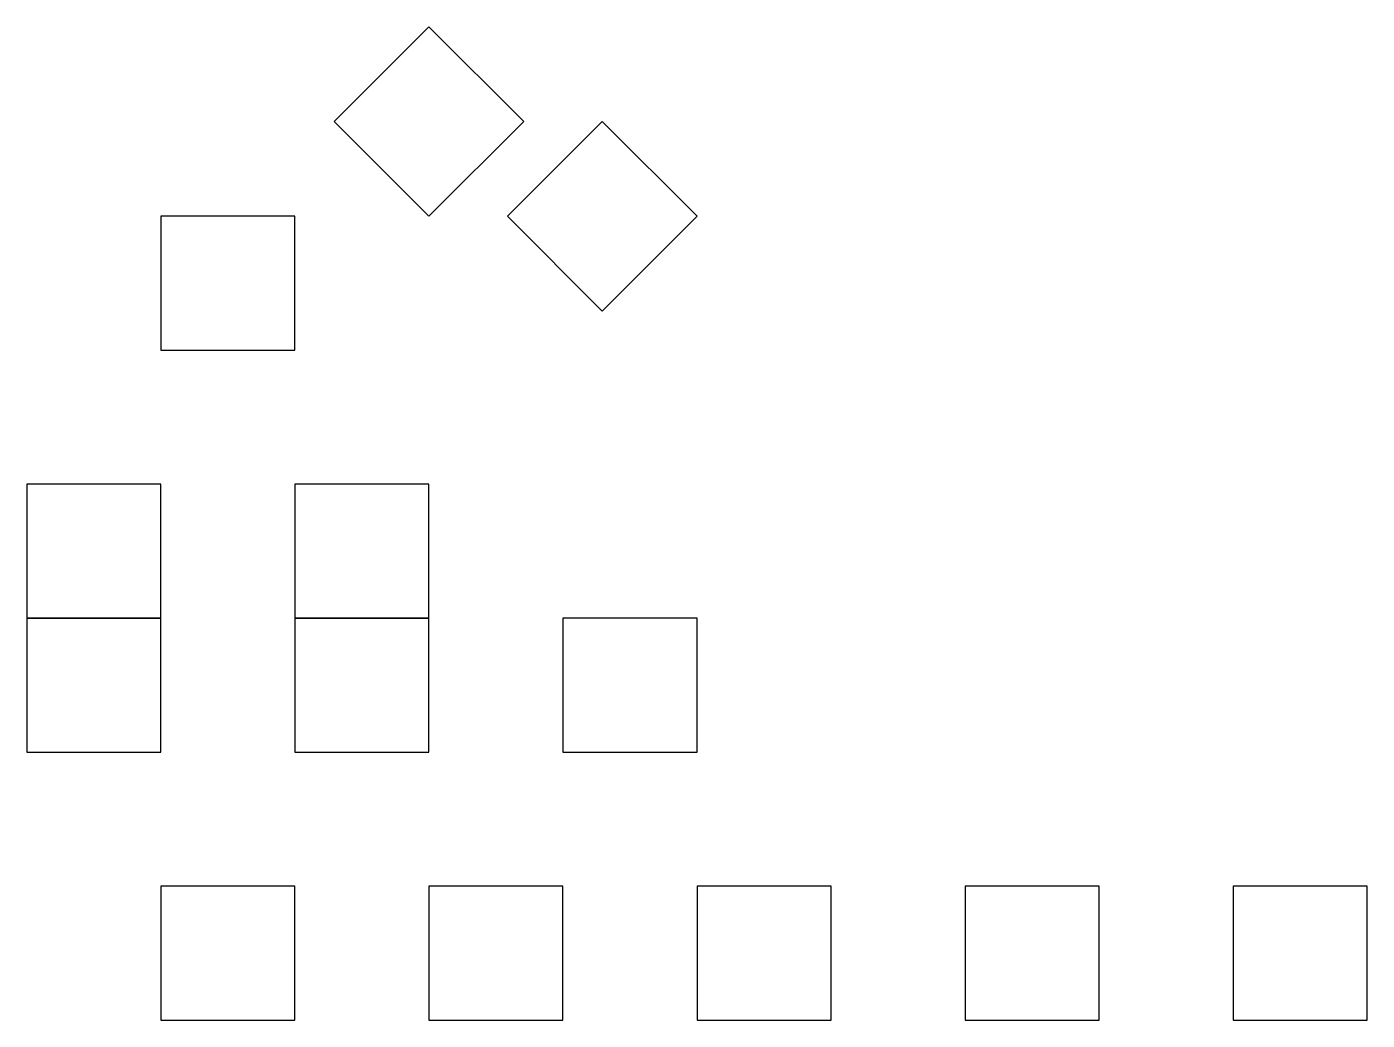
# Model space of a CAD drawing. Header units: metres. Extents: x -10 to 90, y 0 to 74.
import ezdxf

# ---------------------------------------------------------------- set-up
doc = ezdxf.new("R2010")
doc.units = ezdxf.units.M

# ---------------------------------------------------------------- blocks, each defined once
blk = doc.blocks.new('TEST_BLOCK')
blk.add_lwpolyline([(0, 0), (10, 0), (10, 10), (0, 10), (0, 0)])

msp = doc.modelspace()

# ---------------------------------------------------------------- block references
at = {"layer": 'LAYER_A', "rotation": 90}
for p in [(0, 20), (20, 20), (40, 20)]:
    msp.add_blockref('TEST_BLOCK', p, dxfattribs=at)
at = {"layer": 'LAYER_A'}
for p in [(0, 0), (20, 0), (40, 0), (60, 0), (80, 0)]:
    msp.add_blockref('TEST_BLOCK', p, dxfattribs=at)
at = {"layer": 'LAYER_B'}
for p, rotation in [((0, 60), 270), ((0, 40), 180), ((20, 40), 180)]:
    msp.add_blockref('TEST_BLOCK', p, dxfattribs=dict(at, rotation=rotation))
at = {"layer": 'LAYER_C'}
for p, rotation in [((20, 60), 45), ((40, 60), 135)]:
    msp.add_blockref('TEST_BLOCK', p, dxfattribs=dict(at, rotation=rotation))

doc.saveas('drawing.dxf')
